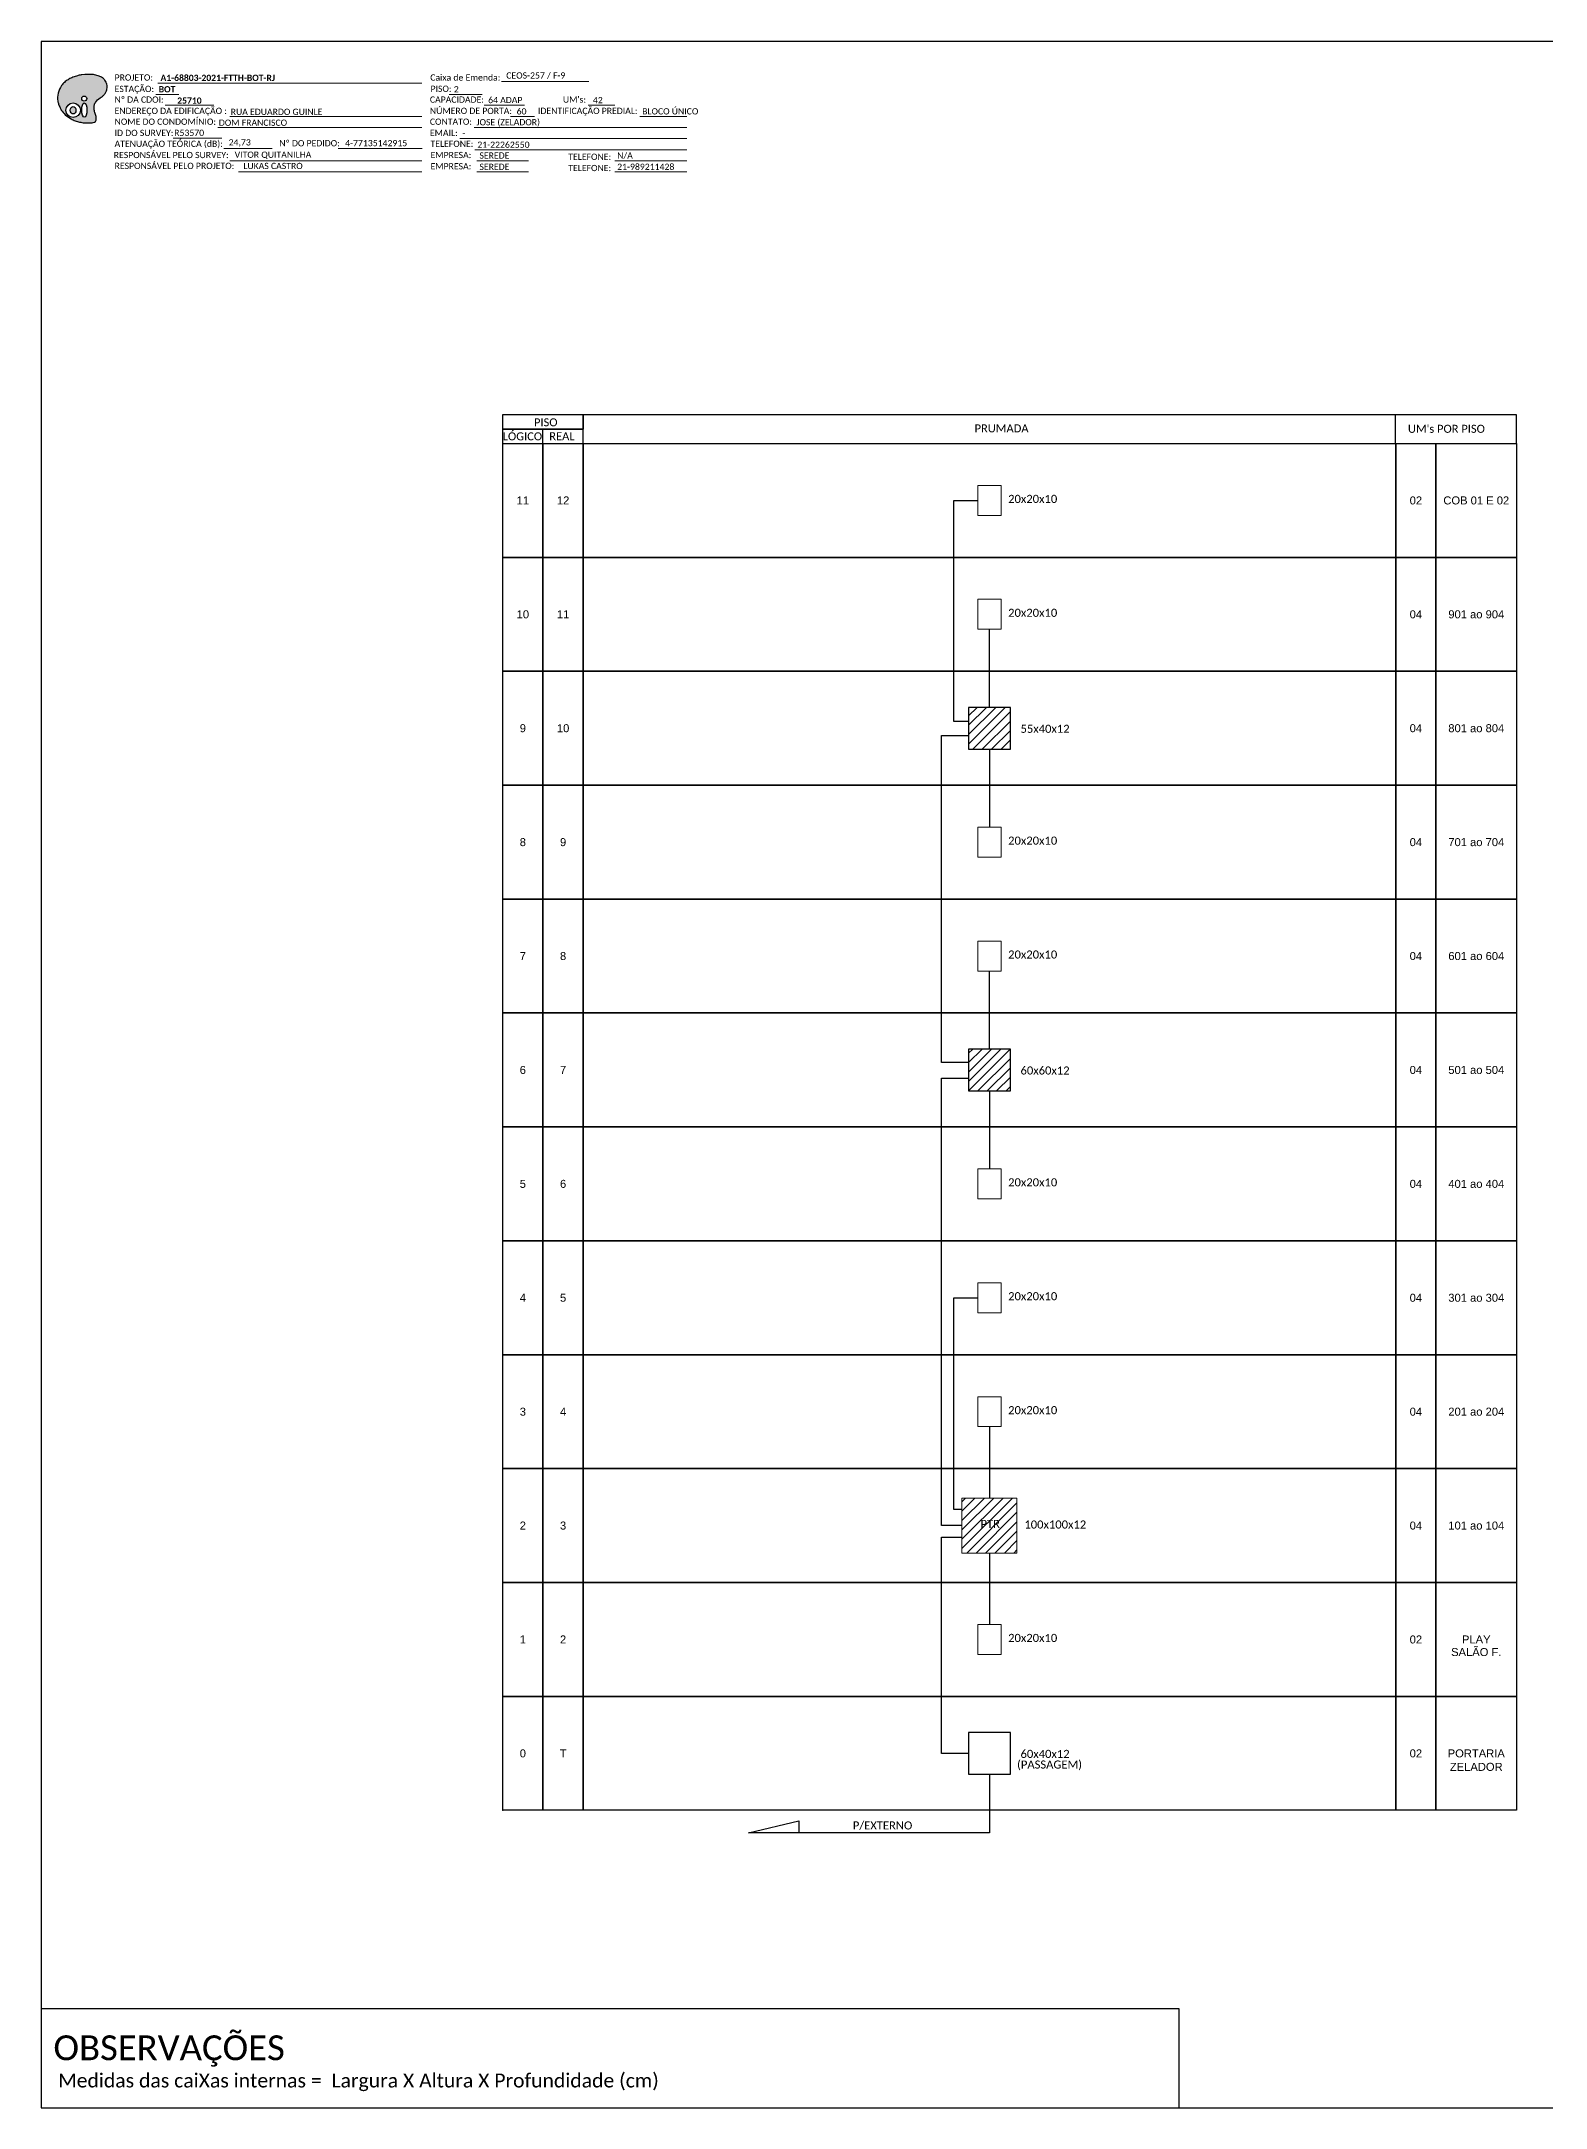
# Model space of a CAD drawing. Extents: x -89 to 1777, y 705 to 1299.
# Drawn here: x 938 to 1371, y 705 to 1299 of the extents above; entities that cross this region are included whole.
import ezdxf
from ezdxf.enums import TextEntityAlignment as Align

# ---------------------------------------------------------------- set-up
doc = ezdxf.new("R2010")
doc.units = 0
doc.styles.add('ARIAL', font='arial.ttf')
doc.styles.add('WMF-Calibri0', font='calibri.ttf')
doc.styles.add('WMF-Calibri1', font='calibrib.ttf')

# ---------------------------------------------------------------- blocks, each defined once
blk = doc.blocks.new('OI')
h = blk.add_hatch(color=40)
edge = h.paths.add_edge_path()
edge.add_spline(control_points=[(4.35, -0.67), (3.92, -0.99), (3.26, -1.5), (2.81, -2.59), (2.9, -3.5), (3.06, -4.27), (3.31, -4.85), (3.37, -5.39), (3.4, -5.88), (3.2, -6.4), (2.54, -6.61), (1.65, -6.63), (0.55, -6.67), (-0.56, -6.42), (-1.61, -6.14), (-2.77, -5.61), (-3.92, -4.77), (-4.89, -3.7), (-5.34, -2.65), (-5.6, -1.94), (-5.85, -0.96), (-5.71, 0.47), (-5.1, 2.02), (-4.14, 3.02), (-3.3, 3.61), (-2.37, 4.16), (-1.36, 4.44), (-0.56, 4.7), (0.79, 4.85), (2.24, 4.97), (3.79, 4.57), (4.67, 4.21), (5.44, 3.65), (5.76, 2.99), (6.03, 2.21), (6.01, 1.46), (5.72, 0.64), (5.31, 0.08), (4.88, -0.38), (4.51, -0.55), (4.35, -0.67)], knot_values=[0, 0, 0, 0, 1.60434, 2.417191, 3.427595, 4.282808, 4.776746, 5.304182, 5.888771, 6.258406, 6.858137, 7.79129, 8.986195, 10.124242, 11.187857, 12.242908, 13.953784, 15.414161, 16.515391, 17.349188, 17.675853, 19.552021, 21.515531, 22.568638, 23.63245, 24.621084, 25.782718, 26.745347, 27.142653, 29.870543, 31.004649, 31.921532, 32.709589, 33.801391, 34.042471, 35.192333, 35.971461, 36.628871, 37.254359, 37.836911, 37.836911, 37.836911, 37.836911], degree=3, periodic=0)
h.paths.add_polyline_path([(1.13, -0.87, -1), (-0.04, -0.87, -1)], flags=16)
edge = h.paths.add_edge_path(flags=16)
edge.add_ellipse((0.56, -3.59), major_axis=(-0.02, 1.71), ratio=0.361305, start_angle=0, end_angle=360)
h.paths.add_polyline_path([(-0.36, -3.62, -1), (-3.8, -3.62, -1)], flags=16)
edge = h.paths.add_edge_path(flags=0)
edge.add_ellipse((-2.08, -3.62), major_axis=(0, 0.885), ratio=0.758294, start_angle=0, end_angle=360)
at = {"color": 40}
for centre, radius in [((-2.08, -3.62), 1.72), ((0.54, -0.87), 0.587)]:
    blk.add_circle(centre, radius, dxfattribs=at)
blk.add_ellipse((-2.08, -3.62), major_axis=(0, 0.885), ratio=0.758294, start_param=-3.141592653589792, end_param=3.141592653589792, dxfattribs=at)
blk.add_ellipse((0.56, -3.59), major_axis=(-0.02, 1.71), ratio=0.361305, dxfattribs=at)
at = {"color": 40, "start_tangent": (-0.800898, -0.598801), "end_tangent": (-0.800898, -0.598801)}
blk.add_spline([(4.35, -0.67), (3.2, -1.78), (2.9, -2.54), (2.92, -3.55), (3.12, -4.38), (3.28, -4.85), (3.37, -5.37), (3.35, -5.95), (3.2, -6.29), (2.66, -6.55), (1.73, -6.63), (0.54, -6.62), (-0.58, -6.41), (-1.6, -6.11), (-2.56, -5.67), (-3.95, -4.67), (-4.89, -3.56), (-5.37, -2.56), (-5.64, -1.78), (-5.72, -1.46), (-5.63, 0.42), (-4.84, 2.22), (-4.13, 2.99), (-3.27, 3.62), (-2.4, 4.09), (-1.3, 4.47), (-0.37, 4.72), (0.02, 4.77), (2.75, 4.8), (3.85, 4.53), (4.69, 4.16), (5.31, 3.68), (5.85, 2.73), (5.93, 2.5), (5.94, 1.35), (5.67, 0.62), (5.29, 0.08), (4.84, -0.36), (4.35, -0.67)], degree=3, dxfattribs=at)
blk = doc.blocks.new('CARIMBO')
at = {"color": 7, "lineweight": 0}
for points in [[(35.66, -16.79), (111.64, -16.79)], [(134.48, -16.3), (159.61, -16.3)], [(35.15, -20.06), (41.7, -20.06)], [(37.81, -23.14), (51.75, -23.14)], [(119.43, -20.02), (128.92, -20.02)], [(129.48, -23.14), (141.1, -23.14)], [(159.42, -23.14), (167.09, -23.14)], [(52.97, -29.48), (111.64, -29.48)], [(56.38, -26.37), (111.64, -26.37)], [(126.6, -29.48), (187.83, -29.48)], [(137.07, -26.37), (144.01, -26.37)], [(174.24, -26.37), (187.8, -26.37)], [(40.13, -32.55), (54.07, -32.55)], [(54.67, -35.52), (68.61, -35.52)], [(122.56, -32.72), (187.83, -32.72)], [(56.38, -39.07), (111.64, -39.07)], [(126.84, -35.96), (187.83, -35.96)], [(127.45, -39.07), (142.25, -39.07)], [(167.06, -39.07), (187.83, -39.07)], [(58.87, -42.31), (111.64, -42.31)], [(127.45, -42.31), (142.25, -42.31)], [(167.06, -42.31), (187.83, -42.31)]]:
    blk.add_lwpolyline(points, dxfattribs=at)
at = {"color": 7, "xscale": 1.213923925163967, "yscale": 1.213923925163967, "zscale": 1.213923925163967, "rotation": 0.1532896023949059}
blk.add_blockref('OI', (13.86, -20.16), dxfattribs=at)
at = {"color": 7, "lineweight": 0, "style": 'WMF-Calibri0'}
for s, height, p in [('PROJETO:', 1.793, (23.26, -16.04)), ('ESTAÇÃO:', 1.793, (23.26, -19.32)), ('Caixa de Emenda:', 1.7927, (114.02, -16.04)), ('PISO:', 1.793, (114.09, -19.28)), ('ENDEREÇO DA EDIFICAÇÃO :', 1.7927, (23.26, -25.63)), ('Nº DA CDOI:', 1.7927, (23.26, -22.39)), ('CAPACIDADE:', 1.7927, (113.91, -22.39)), ('NÚMERO DE PORTA:', 1.7927, (113.91, -25.63)), ('IDENTIFICAÇÃO PREDIAL:', 1.7927, (144.99, -25.63)), ("UM's:", 1.793, (152.15, -22.39)), ('NOME DO CONDOMÍNIO:', 1.7927, (23.26, -28.74)), ('CONTATO:', 1.793, (113.91, -28.74)), ('ATENUAÇÃO TEÓRICA (dB):', 1.7927, (23.26, -35.09)), ('ID DO SURVEY:', 1.7927, (23.26, -31.97)), ('EMAIL:', 1.793, (113.91, -31.97)), ('TELEFONE:', 1.793, (114.09, -35.09)), ('RESPONSÁVEL PELO SURVEY:', 1.7927, (23.02, -38.32)), ('RESPONSÁVEL PELO PROJETO:', 1.7927, (23.26, -41.44)), ('EMPRESA:', 1.793, (114.09, -38.32)), ('EMPRESA:', 1.793, (114.09, -41.56)), ('TELEFONE:', 1.793, (153.7, -38.83)), ('TELEFONE:', 1.793, (153.7, -42.06))]:
    blk.add_text(s, height=height, dxfattribs=at).set_placement(p)
at = {"color": 7, "lineweight": 0, "flags": 8}
for tag, p, style in [('EST', (35.94, -19.41), 'WMF-Calibri1'), ('PROJ', (36.46, -16.13), 'WMF-Calibri1'), ('PISO_PTR', (120.78, -19.42), 'WMF-Calibri0'), ('CEOS-XX', (135.87, -15.46), 'WMF-Calibri0'), ('CAPAC.', (130.66, -22.52), 'WMF-Calibri0'), ("UC'S", (160.78, -22.54), 'WMF-Calibri0'), ('NOME_DO_COND.', (53.23, -29.02), 'WMF-Calibri0'), ('LOGRADOURO', (56.65, -25.91), 'WMF-Calibri0'), ('NOME_DO_CONTATO', (127.3, -28.89), 'WMF-Calibri0'), ('N°', (138.85, -25.77), 'WMF-Calibri0'), ('N°PREDIO', (174.94, -25.77), 'WMF-Calibri0'), ('_ID_', (40.39, -31.94), 'WMF-Calibri0'), ('O_POTEN', (56.06, -34.68), 'WMF-Calibri0'), ('EMAIL', (123.26, -32.12), 'WMF-Calibri0'), ('TELEFONE', (127.55, -35.36), 'WMF-Calibri0'), ('RES_SURVEY', (57.78, -38.23), 'WMF-Calibri0'), ('RES_PROJ', (60.27, -41.47), 'WMF-Calibri0'), ('EMP_RESP_SURVEY', (128.16, -38.47), 'WMF-Calibri0'), ('EMP_RESP_PROJ', (128.16, -41.71), 'WMF-Calibri0'), ('CONT_RESP_SURVEY', (167.76, -38.47), 'WMF-Calibri0'), ('CONT_RESP_PROJ', (167.76, -41.71), 'WMF-Calibri0')]:
    blk.add_attdef(tag, p, '', height=1.79, dxfattribs=dict(at, style=style))
at = {"color": 7, "lineweight": 0, "style": 'WMF-Calibri1', "flags": 8}
blk.add_attdef("N° CDO'S", text='', height=1.79, dxfattribs=at).set_placement((44.78, -22.68), align=Align.CENTER)

msp = doc.modelspace()

# ---------------------------------------------------------------- hatches: boundary and pattern name
h = msp.add_hatch()
h.set_pattern_fill('ANSI31', color=1, scale=0.6)
h.paths.add_polyline_path([(1204.79, 1095.57), (1216.79, 1095.57), (1216.79, 1107.57), (1204.79, 1107.57)])
h = msp.add_hatch()
h.set_pattern_fill('ANSI31', color=1, scale=0.6)
h.paths.add_polyline_path([(1204.79, 997.33), (1216.79, 997.33), (1216.79, 1009.33), (1204.79, 1009.33)])
h = msp.add_hatch()
h.set_pattern_fill('ANSI31', color=1, scale=0.6)
h.set_pattern_definition([(45, (380.9712, 3551.5193), (-1.3470384, 1.3470384), [])])
h.paths.add_polyline_path([(1218.7, 880.26), (1202.89, 880.26), (1202.89, 864.46), (1218.7, 864.46)])
h.paths.add_polyline_path([(1207.63, 871.09), (1214.43, 871.09), (1214.43, 874.56), (1207.63, 874.56)], flags=24)

# ---------------------------------------------------------------- linework, layer by layer
for points in [[(938.18, 705.02), (1776.75, 705.02), (1776.75, 1299.02), (938.18, 1299.02), (938.18, 705.02)], [(1093.95, 1183.42), (1362.32, 1183.42), (1362.32, 1191.65), (1093.95, 1191.65), (1093.95, 1191.65), (1093.95, 1187.54)], [(1327.57, 1183.42), (1327.57, 1191.65)], [(1082.38, 1183.42), (1082.38, 1187.54)]]:
    msp.add_lwpolyline(points)
at = {"color": 7, "lineweight": 0}
msp.add_lwpolyline([(1023.49, 1268.26), (1047.64, 1268.26)], dxfattribs=at)
for points in [[(1070.81, 1187.54), (1093.95, 1187.54), (1093.95, 1191.65), (1070.81, 1191.65)], [(1070.81, 1183.42), (1093.95, 1183.42), (1093.95, 1187.54), (1070.81, 1187.54)], [(1070.84, 1183.42), (1082.41, 1183.42), (1082.41, 1150.68), (1070.84, 1150.68)], [(1082.41, 1183.42), (1093.99, 1183.42), (1093.99, 1150.68), (1082.41, 1150.68)], [(1093.99, 1183.42), (1327.6, 1183.42), (1327.6, 1150.68), (1093.99, 1150.68)], [(1327.6, 1183.42), (1339.17, 1183.42), (1339.17, 1150.68), (1327.6, 1150.68)], [(1339.17, 1183.42), (1362.32, 1183.42), (1362.32, 1150.68), (1339.17, 1150.68)], [(1070.84, 1150.68), (1082.41, 1150.68), (1082.41, 1117.94), (1070.84, 1117.94)], [(1082.41, 1150.68), (1093.99, 1150.68), (1093.99, 1117.94), (1082.41, 1117.94)], [(1093.99, 1150.68), (1327.6, 1150.68), (1327.6, 1117.94), (1093.99, 1117.94)], [(1327.6, 1150.68), (1339.17, 1150.68), (1339.17, 1117.94), (1327.6, 1117.94)], [(1339.17, 1150.68), (1362.32, 1150.68), (1362.32, 1117.94), (1339.17, 1117.94)], [(1070.84, 1117.94), (1082.41, 1117.94), (1082.41, 1085.19), (1070.84, 1085.19)], [(1082.41, 1117.94), (1093.99, 1117.94), (1093.99, 1085.19), (1082.41, 1085.19)], [(1093.99, 1117.94), (1327.6, 1117.94), (1327.6, 1085.19), (1093.99, 1085.19)], [(1327.6, 1117.94), (1339.17, 1117.94), (1339.17, 1085.19), (1327.6, 1085.19)], [(1339.17, 1117.94), (1362.32, 1117.94), (1362.32, 1085.19), (1339.17, 1085.19)], [(1070.84, 1085.19), (1082.41, 1085.19), (1082.41, 1052.45), (1070.84, 1052.45)], [(1082.41, 1085.19), (1093.99, 1085.19), (1093.99, 1052.45), (1082.41, 1052.45)], [(1093.99, 1085.19), (1327.6, 1085.19), (1327.6, 1052.45), (1093.99, 1052.45)], [(1327.6, 1085.19), (1339.17, 1085.19), (1339.17, 1052.45), (1327.6, 1052.45)], [(1339.17, 1085.19), (1362.32, 1085.19), (1362.32, 1052.45), (1339.17, 1052.45)], [(1070.84, 1052.45), (1082.41, 1052.45), (1082.41, 1019.71), (1070.84, 1019.71)], [(1082.41, 1052.45), (1093.99, 1052.45), (1093.99, 1019.71), (1082.41, 1019.71)], [(1093.99, 1052.45), (1327.6, 1052.45), (1327.6, 1019.71), (1093.99, 1019.71)], [(1327.6, 1052.45), (1339.17, 1052.45), (1339.17, 1019.71), (1327.6, 1019.71)], [(1339.17, 1052.45), (1362.32, 1052.45), (1362.32, 1019.71), (1339.17, 1019.71)], [(1070.84, 1019.71), (1082.41, 1019.71), (1082.41, 986.96), (1070.84, 986.96)], [(1082.41, 1019.71), (1093.99, 1019.71), (1093.99, 986.96), (1082.41, 986.96)], [(1093.99, 1019.71), (1327.6, 1019.71), (1327.6, 986.96), (1093.99, 986.96)], [(1327.6, 1019.71), (1339.17, 1019.71), (1339.17, 986.96), (1327.6, 986.96)], [(1339.17, 1019.71), (1362.32, 1019.71), (1362.32, 986.96), (1339.17, 986.96)], [(1070.84, 986.96), (1082.41, 986.96), (1082.41, 954.22), (1070.84, 954.22)], [(1082.41, 986.96), (1093.99, 986.96), (1093.99, 954.22), (1082.41, 954.22)], [(1093.99, 986.96), (1327.6, 986.96), (1327.6, 954.22), (1093.99, 954.22)], [(1327.6, 986.96), (1339.17, 986.96), (1339.17, 954.22), (1327.6, 954.22)], [(1339.17, 986.96), (1362.32, 986.96), (1362.32, 954.22), (1339.17, 954.22)], [(1070.84, 954.22), (1082.41, 954.22), (1082.41, 921.47), (1070.84, 921.47)], [(1082.41, 954.22), (1093.99, 954.22), (1093.99, 921.47), (1082.41, 921.47)], [(1093.99, 954.22), (1327.6, 954.22), (1327.6, 921.47), (1093.99, 921.47)], [(1327.6, 954.22), (1339.17, 954.22), (1339.17, 921.47), (1327.6, 921.47)], [(1339.17, 954.22), (1362.32, 954.22), (1362.32, 921.47), (1339.17, 921.47)], [(1070.84, 921.47), (1082.41, 921.47), (1082.41, 888.73), (1070.84, 888.73)], [(1082.41, 921.47), (1093.99, 921.47), (1093.99, 888.73), (1082.41, 888.73)], [(1093.99, 921.47), (1327.6, 921.47), (1327.6, 888.73), (1093.99, 888.73)], [(1327.6, 921.47), (1339.17, 921.47), (1339.17, 888.73), (1327.6, 888.73)], [(1339.17, 921.47), (1362.32, 921.47), (1362.32, 888.73), (1339.17, 888.73)], [(1070.84, 888.73), (1082.41, 888.73), (1082.41, 855.99), (1070.84, 855.99)], [(1082.41, 888.73), (1093.99, 888.73), (1093.99, 855.99), (1082.41, 855.99)], [(1093.99, 888.73), (1327.6, 888.73), (1327.6, 855.99), (1093.99, 855.99)], [(1327.6, 888.73), (1339.17, 888.73), (1339.17, 855.99), (1327.6, 855.99)], [(1339.17, 888.73), (1362.32, 888.73), (1362.32, 855.99), (1339.17, 855.99)], [(1070.84, 855.99), (1082.41, 855.99), (1082.41, 823.24), (1070.84, 823.24)], [(1082.41, 855.99), (1093.99, 855.99), (1093.99, 823.24), (1082.41, 823.24)], [(1093.99, 855.99), (1327.6, 855.99), (1327.6, 823.24), (1093.99, 823.24)], [(1327.6, 855.99), (1339.17, 855.99), (1339.17, 823.24), (1327.6, 823.24)], [(1339.17, 855.99), (1362.32, 855.99), (1362.32, 823.24), (1339.17, 823.24)], [(1070.84, 823.24), (1082.41, 823.24), (1082.41, 790.5), (1070.84, 790.5)], [(1082.41, 823.24), (1093.99, 823.24), (1093.99, 790.5), (1082.41, 790.5)], [(1093.99, 823.24), (1327.6, 823.24), (1327.6, 790.5), (1093.99, 790.5)], [(1327.6, 823.24), (1339.17, 823.24), (1339.17, 790.5), (1327.6, 790.5)], [(1339.17, 823.24), (1362.32, 823.24), (1362.32, 790.5), (1339.17, 790.5)], [(1204.79, 800.87), (1216.79, 800.87), (1216.79, 812.87), (1204.79, 812.87)]]:
    msp.add_lwpolyline(points, close=True)
at = {"color": 0, "lineweight": 0}
for points in [[(1207.48, 1171.36), (1214.11, 1171.36), (1214.11, 1162.74), (1207.48, 1162.74)], [(1207.48, 1138.62), (1214.11, 1138.62), (1214.11, 1130), (1207.48, 1130)], [(1207.48, 1073.13), (1214.11, 1073.13), (1214.11, 1064.51), (1207.48, 1064.51)], [(1207.48, 1040.39), (1214.11, 1040.39), (1214.11, 1031.77), (1207.48, 1031.77)], [(1207.48, 974.9), (1214.11, 974.9), (1214.11, 966.28), (1207.48, 966.28)], [(1207.48, 942.16), (1214.11, 942.16), (1214.11, 933.54), (1207.48, 933.54)], [(1207.48, 909.41), (1214.11, 909.41), (1214.11, 900.79), (1207.48, 900.79)], [(1207.48, 843.93), (1214.11, 843.93), (1214.11, 835.31), (1207.48, 835.31)]]:
    msp.add_lwpolyline(points, close=True, dxfattribs=at)
at = {"color": 3, "ltscale": 0.5}
for points in [[(1204.79, 1103.5), (1200.5, 1103.5), (1200.5, 1167.05), (1207.48, 1167.05)], [(1210.79, 1107.57), (1210.79, 1130)], [(1204.79, 1005.5), (1197, 1005.5), (1197, 1099.5), (1204.79, 1099.5)], [(1210.79, 1095.57), (1210.79, 1073.13)], [(1210.79, 1009.33), (1210.79, 1031.77)], [(1202.89, 872.36), (1197, 872.36), (1197, 1001)], [(1197, 1001), (1204.79, 1001)], [(1210.79, 997.33), (1210.79, 974.9)], [(1202.89, 877), (1200.5, 877), (1200.5, 937.85), (1207.48, 937.85)], [(1210.79, 900.79), (1210.79, 880.26)], [(1204.79, 806.87), (1197, 806.87), (1197, 869), (1202.89, 869)], [(1210.79, 864.46), (1210.79, 843.93)], [(1210.79, 800.87), (1210.79, 784), (1141.5, 784), (1156, 787.5), (1156, 784)]]:
    msp.add_lwpolyline(points, dxfattribs=at)
at = {"color": 1}
for points in [[(1204.79, 1095.57), (1216.79, 1095.57), (1216.79, 1107.57), (1204.79, 1107.57)], [(1204.79, 997.33), (1216.79, 997.33), (1216.79, 1009.33), (1204.79, 1009.33)]]:
    msp.add_lwpolyline(points, close=True, dxfattribs=at)
at = {"color": 1, "lineweight": 0}
msp.add_lwpolyline([(1202.89, 880.26), (1218.7, 880.26), (1218.7, 864.46), (1202.89, 864.46)], close=True, dxfattribs=at)
at = {"color": 7}
msp.add_lwpolyline([(938.26, 733.5), (1265.21, 733.5), (1265.21, 705.02)], dxfattribs=at)
for p in [(1070.84, 1183.42), (1070.84, 1150.68), (1070.84, 1117.94), (1070.84, 1085.19), (1070.84, 1052.45), (1070.84, 1019.71), (1070.84, 986.96), (1070.84, 954.22), (1070.84, 921.47), (1070.84, 888.73), (1070.84, 855.99), (1070.84, 823.24), (1070.84, 790.5)]:
    msp.add_point(p)

# ---------------------------------------------------------------- block references
ref = msp.add_blockref('CARIMBO', (935.99, 1303.77))
ref.add_attrib('PROJ', 'A1-68803-2021-FTTH-BOT-RJ', (972.45, 1287.63), dxfattribs={"color": 7, "lineweight": 0, "height": 1.7927, "style": 'WMF-Calibri1'})
ref.add_attrib('EST', 'BOT', (971.93, 1284.35), dxfattribs={"color": 7, "lineweight": 0, "height": 1.793, "style": 'WMF-Calibri1'})
ref.add_attrib("N° CDO'S", '25710', dxfattribs={"color": 7, "lineweight": 0, "height": 1.793, "style": 'WMF-Calibri1'}).set_placement((980.77, 1281.09), align=Align.CENTER)
ref.add_attrib('LOGRADOURO', 'RUA EDUARDO GUINLE', (992.64, 1277.86), dxfattribs={"color": 7, "lineweight": 0, "height": 1.7927, "style": 'WMF-Calibri0'})
ref.add_attrib('NOME_DO_COND.', 'DOM FRANCISCO', (989.22, 1274.74), dxfattribs={"color": 7, "lineweight": 0, "height": 1.7927, "style": 'WMF-Calibri0'})
ref.add_attrib('_ID_', 'R53570', (976.39, 1271.83), dxfattribs={"color": 7, "lineweight": 0, "height": 1.793, "style": 'WMF-Calibri0'})
ref.add_attrib('O_POTEN', '24,73', (992.05, 1269.09), dxfattribs={"color": 7, "lineweight": 0, "height": 1.793, "style": 'WMF-Calibri0'})
ref.add_attrib('RES_SURVEY', 'VITOR QUITANILHA', (993.77, 1265.54), dxfattribs={"color": 7, "lineweight": 0, "height": 1.7927, "style": 'WMF-Calibri0'})
ref.add_attrib('RES_PROJ', 'LUKAS CASTRO', (996.26, 1262.3), dxfattribs={"color": 7, "lineweight": 0, "height": 1.7927, "style": 'WMF-Calibri0'})
ref.add_attrib('CEOS-XX', 'CEOS-257 / F-9', (1071.86, 1288.31), dxfattribs={"color": 7, "lineweight": 0, "height": 1.7927, "style": 'WMF-Calibri0'})
ref.add_attrib('CAPAC.', '64 ADAP', (1066.65, 1281.25), dxfattribs={"color": 7, "lineweight": 0, "height": 1.793, "style": 'WMF-Calibri0'})
ref.add_attrib("UC'S", '42', (1096.77, 1281.23), dxfattribs={"color": 7, "lineweight": 0, "height": 1.793, "style": 'WMF-Calibri0'})
ref.add_attrib('PISO_PTR', '2', (1056.78, 1284.34), dxfattribs={"color": 7, "lineweight": 0, "height": 1.79, "style": 'WMF-Calibri0'})
ref.add_attrib('N°', '60', (1074.84, 1278), dxfattribs={"color": 7, "lineweight": 0, "height": 1.793, "style": 'WMF-Calibri0'})
ref.add_attrib('N°PREDIO', 'BLOCO ÚNICO', (1110.93, 1278), dxfattribs={"color": 7, "lineweight": 0, "height": 1.7927, "style": 'WMF-Calibri0'})
ref.add_attrib('NOME_DO_CONTATO', 'JOSE (ZELADOR)', (1063.29, 1274.88), dxfattribs={"color": 7, "lineweight": 0, "height": 1.7927, "style": 'WMF-Calibri0'})
ref.add_attrib('EMAIL', '-', (1059.25, 1271.65), dxfattribs={"color": 7, "lineweight": 0, "height": 1.79, "style": 'WMF-Calibri0'})
ref.add_attrib('TELEFONE', '21-22262550', (1063.54, 1268.41), dxfattribs={"color": 7, "lineweight": 0, "height": 1.7927, "style": 'WMF-Calibri0'})
ref.add_attrib('EMP_RESP_SURVEY', 'SEREDE', (1064.15, 1265.3), dxfattribs={"color": 7, "lineweight": 0, "height": 1.793, "style": 'WMF-Calibri0'})
ref.add_attrib('EMP_RESP_PROJ', 'SEREDE', (1064.15, 1262.06), dxfattribs={"color": 7, "lineweight": 0, "height": 1.793, "style": 'WMF-Calibri0'})
ref.add_attrib('CONT_RESP_SURVEY', 'N/A', (1103.75, 1265.3), dxfattribs={"color": 7, "lineweight": 0, "height": 1.793, "style": 'WMF-Calibri0'})
ref.add_attrib('CONT_RESP_PROJ', '21-989211428', (1103.75, 1262.06), dxfattribs={"color": 7, "lineweight": 0, "height": 1.7927, "style": 'WMF-Calibri0'})

# ---------------------------------------------------------------- texts
at = {"color": 7, "lineweight": 0, "style": 'WMF-Calibri0'}
msp.add_text('Nº DO PEDIDO:', height=1.7927, dxfattribs=at).set_placement((1006.62, 1268.84))
at = {"style": 'WMF-Calibri0'}
for s, height, p in [('     PISO', 2.3, (1075.77, 1188.35)), ('PRUMADA', 2.3, (1206.51, 1186.61)), ("UM's POR PISO", 2.3, (1331.1, 1186.49)), ('  LÓGICO', 2.3, (1069.22, 1184.32)), ('    REAL', 2.3, (1080.98, 1184.37)), ('20x20x10', 2.317, (1216.16, 1166.33)), ('20x20x10', 2.317, (1216.16, 1133.59)), ('55x40x12', 2.317, (1219.72, 1100.25)), ('20x20x10', 2.317, (1216.16, 1068.1)), ('20x20x10', 2.317, (1216.16, 1035.36)), ('60x60x12', 2.317, (1219.72, 1002.02)), ('20x20x10', 2.317, (1216.16, 969.87)), ('20x20x10', 2.317, (1216.16, 937.13)), ('20x20x10', 2.317, (1216.16, 904.38)), ('PTR', 2.317, (1208.21, 871.68)), ('100x100x12', 2.317, (1220.83, 871.5)), ('20x20x10', 2.317, (1216.16, 838.9)), ('60x40x12', 2.317, (1219.72, 805.56)), ('(PASSAGEM)', 2.317, (1218.72, 802.5)), ('P/EXTERNO', 2.317, (1171.5, 785))]:
    msp.add_text(s, height=height, dxfattribs=at).set_placement(p)
at = {"style": 'ARIAL'}
for s, p in [('11', (1076.63, 1167.05)), ('12', (1088.2, 1167.05)), ('02', (1333.39, 1167.05)), ('COB 01 E 02', (1350.75, 1167.05)), ('10', (1076.63, 1134.31)), ('11', (1088.2, 1134.31)), ('04', (1333.39, 1134.31)), ('901 ao 904', (1350.75, 1134.31)), ('9', (1076.63, 1101.57)), ('10', (1088.2, 1101.57)), ('04', (1333.39, 1101.57)), ('801 ao 804', (1350.75, 1101.57)), ('8', (1076.63, 1068.82)), ('9', (1088.2, 1068.82)), ('04', (1333.39, 1068.82)), ('701 ao 704', (1350.75, 1068.82)), ('7', (1076.63, 1036.08)), ('8', (1088.2, 1036.08)), ('04', (1333.39, 1036.08)), ('601 ao 604', (1350.75, 1036.08)), ('6', (1076.63, 1003.33)), ('7', (1088.2, 1003.33)), ('04', (1333.39, 1003.33)), ('501 ao 504', (1350.75, 1003.33)), ('5', (1076.63, 970.59)), ('6', (1088.2, 970.59)), ('04', (1333.39, 970.59)), ('401 ao 404', (1350.75, 970.59)), ('4', (1076.63, 937.85)), ('5', (1088.2, 937.85)), ('04', (1333.39, 937.85)), ('301 ao 304', (1350.75, 937.85)), ('3', (1076.63, 905.1)), ('4', (1088.2, 905.1)), ('04', (1333.39, 905.1)), ('201 ao 204', (1350.75, 905.1)), ('2', (1076.63, 872.36)), ('3', (1088.2, 872.36)), ('04', (1333.39, 872.36)), ('101 ao 104', (1350.75, 872.36)), ('1', (1076.63, 839.62)), ('2', (1088.2, 839.62)), ('02', (1333.39, 839.62)), ('SALÃO F.', (1350.75, 836)), ('PLAY', (1350.75, 839.62)), ('0', (1076.63, 806.87)), ('T', (1088.2, 806.87)), ('02', (1333.39, 806.87)), ('PORTARIA', (1350.75, 806.87)), ('ZELADOR', (1350.75, 803))]:
    msp.add_text(s, height=2.3, dxfattribs=at).set_placement(p, align=Align.MIDDLE_CENTER)
at = {"color": 7, "style": 'WMF-Calibri0'}
msp.add_text('OBSERVAÇÕES', height=7.1308, dxfattribs=at).set_placement((941.67, 718.67))
at = {"color": 7, "insert": (943.02, 714.83), "char_height": 4, "width": 658.8434, "attachment_point": 1, "style": 'WMF-Calibri0'}
msp.add_mtext('Medidas das caiXas internas =  Largura X Altura X Profundidade (cm)', dxfattribs=at)
at = {"color": 7, "lineweight": 0, "style": 'WMF-Calibri0', "flags": 8}
msp.add_attdef('4-77135142915', (1025.53, 1268.87), '4-77135142915', height=1.7927, dxfattribs=at)

doc.saveas('drawing.dxf')
